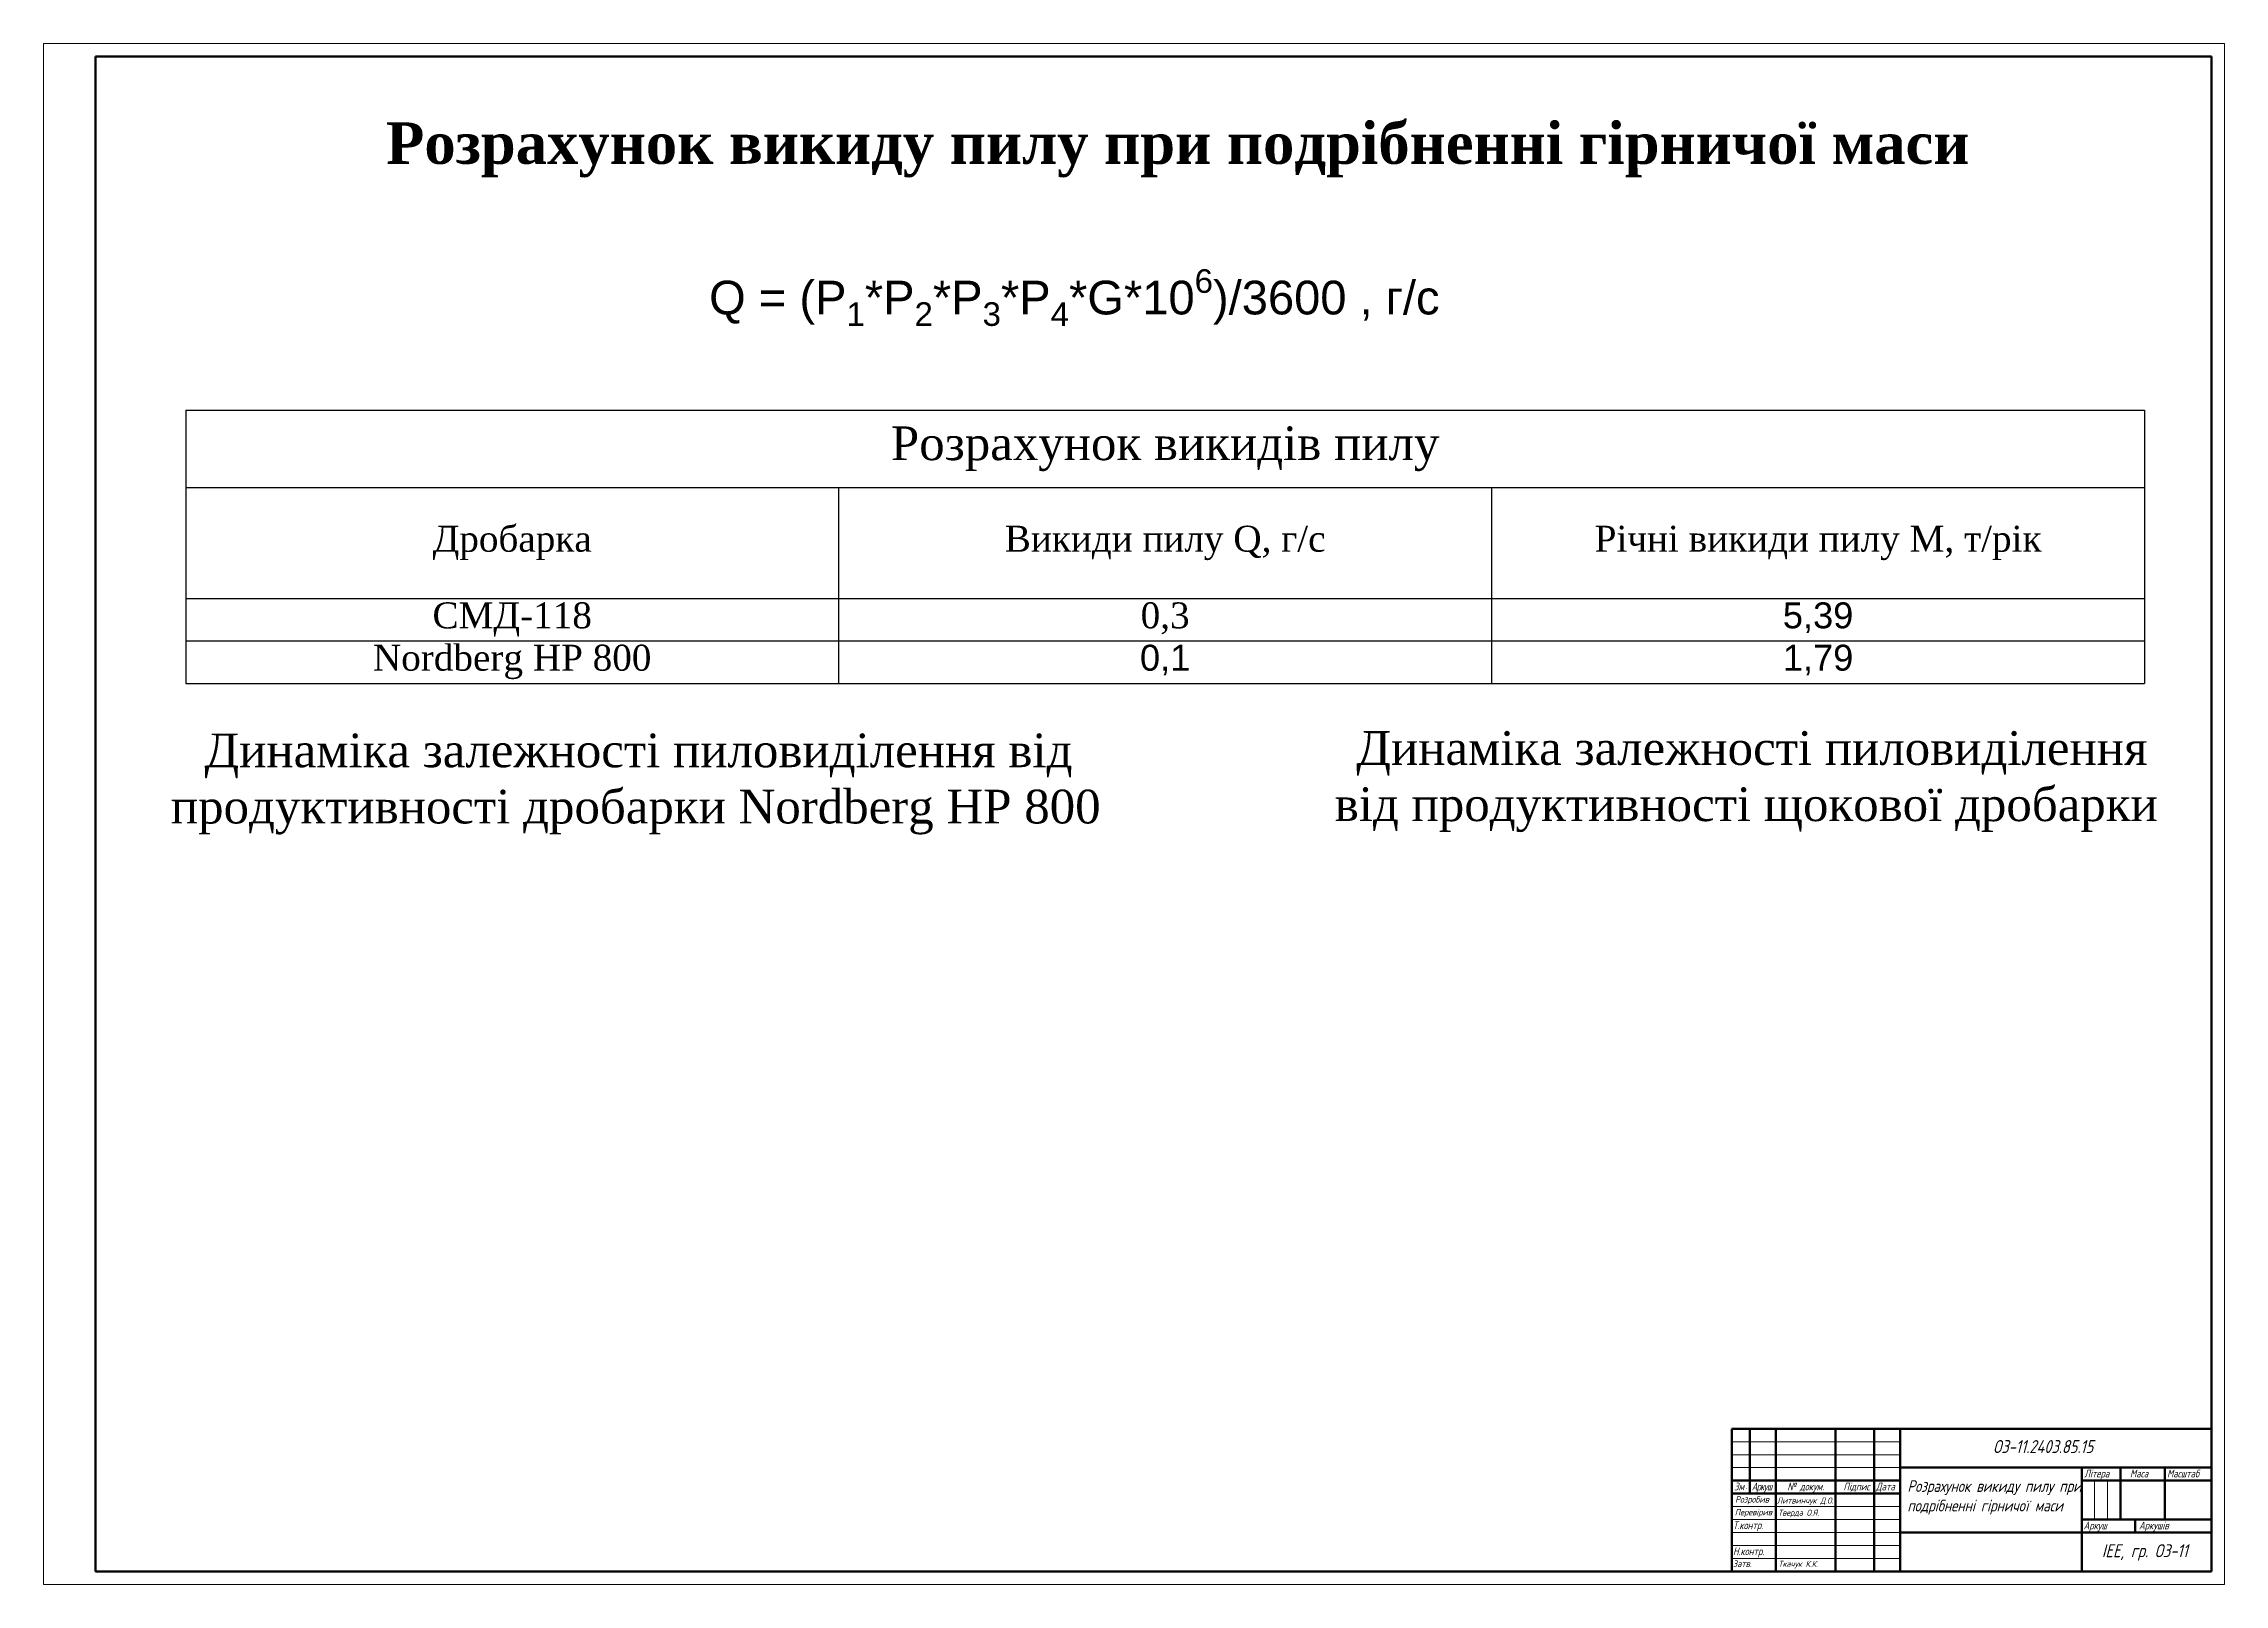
# Model space of a CAD drawing. Header units: millimetres. Extents: x 2024 to 2865, y 1521 to 2115.
import ezdxf

# ---------------------------------------------------------------- set-up
doc = ezdxf.new("R2010")
doc.units = ezdxf.units.MM
doc.linetypes.add('K5LT_BASIC', pattern=[0])
doc.linetypes.add('K5LT_THIN', pattern=[0])
doc.styles.add('KTEXTSTYLE', font='bgothl.ttf', dxfattribs={"width": 0.96, "height": 5})
doc.styles.get("Standard").update_dxf_attribs({"font": 'arial.ttf'})
doc.styles.add('стиль1', font='', dxfattribs={"oblique": 15})
doc.styles.get('стиль1').set_extended_font_data('GOST type A')

# ---------------------------------------------------------------- blocks, each defined once
blk = doc.blocks.new('U0')
at = {"color": 7, "linetype": 'K5LT_THIN', "lineweight": 18}
for p, q in [((0, 0), (0, 594)), ((0, 594), (841, 594)), ((841, 594), (841, 0)), ((651, 55), (716, 55)), ((651, 50), (716, 50)), ((651, 45), (716, 45)), ((790.96, 25), (790.96, 40)), ((795.98, 25), (795.98, 40)), ((651, 30), (716, 30)), ((651, 25), (716, 25)), ((651, 20), (716, 20)), ((651, 15), (716, 15)), ((651, 10), (716, 10)), ((841, 0), (0, 0))]:
    blk.add_line(p, q, dxfattribs=at)
at = {"color": 7, "linetype": 'K5LT_BASIC', "lineweight": 60}
for p, q in [((20, 5), (20, 589)), ((20, 589), (836, 589)), ((836, 589), (836, 5)), ((651, 60), (836, 60)), ((651, 5), (651, 60)), ((658, 35), (658, 60)), ((668, 5), (668, 60)), ((691, 5), (691, 60)), ((706, 5), (706, 60)), ((716, 5), (716, 60)), ((716, 45), (836, 45)), ((786, 5), (786, 45)), ((801, 25), (801, 45)), ((818, 25), (818, 45)), ((651, 40), (716, 40)), ((651, 35), (716, 35)), ((786, 40), (801, 40)), ((801, 40), (836, 40)), ((716, 20), (786, 20)), ((786, 25), (836, 25)), ((786, 20), (836, 20)), ((806.57, 20), (806.57, 25)), ((836, 5), (20, 5))]:
    blk.add_line(p, q, dxfattribs=at)
at = {"color": 7, "insert": (8.77, 258.85), "char_height": 2.5, "attachment_point": 1, "rotation": 90, "style": 'KTEXTSTYLE'}
blk.add_mtext('\\H3.5;\\W0.965;\\Q15;\\Q15; ', dxfattribs=at)
at = {"color": 7, "attachment_point": 1, "style": 'стиль1'}
for s, insert, char_height in [('Літера', (786.98, 44.23), 3), ('Маса', (804.6, 44.23), 3), ('Масштаб', (818.89, 44.25), 3), ('Зм', (651.95, 39.23), 3), ('Розробив', (652.31, 34.02), 2.5), ('.', (656.4, 39.23), 2.5), ('{\\T0.85;Аркуш}', (658.71, 39.23), 3), ('№ докум.', (672.45, 39.23), 3), ('Підпис', (694.08, 39.23), 3), ('Дата', (706.62, 39.23), 3), ('Перевірив', (652.19, 29.09), 2.5), ('Т.контр.', (651.5, 24.28), 3), ('Аркуш', (786.72, 24.23), 3), ('Аркушів', (808.08, 24.23), 3), ('Затв.', (651.5, 9.23), 2.5), ('Н.контр.', (651.5, 14.25), 3)]:
    blk.add_mtext(s, dxfattribs=dict(at, insert=insert, char_height=char_height))
blk = doc.blocks.new('*T3')
at = {"color": 0, "linetype": 'ByBlock', "lineweight": -2, "transparency": 16777216}
for p, q in [((0, 0), (755.44, 0)), ((0, 0), (0, -105.37)), ((755.44, 0), (755.44, -105.37)), ((0, -29.8), (755.44, -29.8)), ((251.81, -29.8), (251.81, -105.37)), ((503.62, -29.8), (503.62, -105.37)), ((0, -72.6), (755.44, -72.6)), ((0, -88.93), (755.44, -88.93)), ((0, -105.37), (755.44, -105.37))]:
    blk.add_line(p, q, dxfattribs=at)
at = {"color": 0, "transparency": 16777216}
for s, insert, char_height, width, attachment_point in [('{\\fTimes New Roman|b0|i0|c204|p18;\\C256;Розрахунок викидів пилу}', (377.72, -14.9), 13, 752.4351, 5), ('{\\fTimes New Roman|b0|i0|c204|p18;\\C256;Дробарка}', (125.91, -51.2), 10, 248.8117, 5), ('{\\fTimes New Roman|b0|i0|c204|p18;\\C256;Викиди пилу Q, г/с}', (377.72, -51.2), 10, 248.8117, 5), ('{\\fTimes New Roman|b0|i0|c204|p18;\\H2.2222x;\\C256;Річні викиди пилу М, т/рік}', (629.53, -51.2), 4.5, 248.8117, 5), ('{\\fTimes New Roman|b0|i0|c204|p18;\\C256;СМД-118}', (125.91, -74.1), 10, 248.8117, 2), ('{\\fTimes New Roman|b0|i0|c204|p18;\\C256;0,3', (377.72, -74.1), 10, 248.8117, 2), ('5,39', (629.53, -74.1), 10, 248.8117, 2), ('{\\fTimes New Roman|b0|i0|c204|p18;\\C256;Nordberg HP 800}', (125.91, -90.43), 10, 248.8117, 2), ('0,1', (377.72, -90.43), 10, 248.8117, 2), ('1,79', (629.53, -90.43), 10, 248.8117, 2)]:
    blk.add_mtext(s, dxfattribs=dict(at, insert=insert, char_height=char_height, width=width, attachment_point=attachment_point))

msp = doc.modelspace()

# ---------------------------------------------------------------- block references
for name, p in [('U0', (2023.88, 1521.42)), ('*T3', (2078.67, 1974.11))]:
    msp.add_blockref(name, p)

# ---------------------------------------------------------------- texts
at = {"attachment_point": 1}
for s, width, heights, insert, char_height in [('\\pi94.315;{\\fTimes New Roman|b1|i0|c204|p18;\\H6.4x;Розрахунок викиду пилу при подрібненні гірничої маси}', 785.4388, [163.47], (2061.64, 2085.08), 2.5), ('\\A1;Q = (P{\\H0.7x;\\S^ 1;}*P{\\H0.7x;\\S^ 2;}*P{\\H0.7x;\\S^ 3;}*P{\\H0.7x;\\S^ 4;}*G*10{\\H0.7x;\\S6^ ;})/3600 , г/с', 285.312, [35.43], (2280.53, 2028.44), 13), ('\\pi4.1072;{\\fTimes New Roman|b0|i0|c204|p18; Динаміка залежності пиловиділення \\P\\pi0.72829;від продуктивності щокової дробарки}', 310.8697, [49.46], (2521.07, 1850.37), 13), ('\\pi33.866,l-4.4375;{\\fTimes New Roman|b0|i0|c204|p18;\\H5.2x;Динаміка залежності пиловиділення від \\P\\pi20.923;продуктивності дробарки Nordberg HP 800\\H1.3008x; }', 382.378, [85.1], (2056.47, 1849.45), 2.5)]:
    msp.add_mtext_dynamic_manual_height_columns(s, width=width, gutter_width=12.5, heights=heights, dxfattribs=dict(at, insert=insert, char_height=char_height))
at = {"attachment_point": 1, "style": 'стиль1'}
for s, width, insert, char_height in [('ОЗ-11.2403.85.15', 58.5554, (2775.69, 1577.05), 5), ('Розрахунок викиду пилу при подрібненні гірничої маси', 82.7346, (2742.64, 1561.56), 4.5), ('Тверда О.Я.', 22.865, (2692.8, 1550.21), 2.3), ('ІЕЕ, гр. ОЗ-11', 49.7974, (2817.67, 1536.9), 5), ('Ткачук К.К.', 23.0241, (2692.9, 1530.49), 2.3)]:
    msp.add_mtext_dynamic_manual_height_columns(s, width=width, gutter_width=12.5, heights=[0], dxfattribs=dict(at, insert=insert, char_height=char_height))
note = msp.add_mtext_dynamic_manual_height_columns('Литвинчук ', width=24.6868, gutter_width=12.5, heights=[6.09, 0], dxfattribs=dict(insert=(2692.33, 1554.89), char_height=2.3, attachment_point=1, style='стиль1'))
for column, words in zip(note.columns.linked_columns, ['Д.О.']):
    column.text = words

doc.saveas('drawing.dxf')
